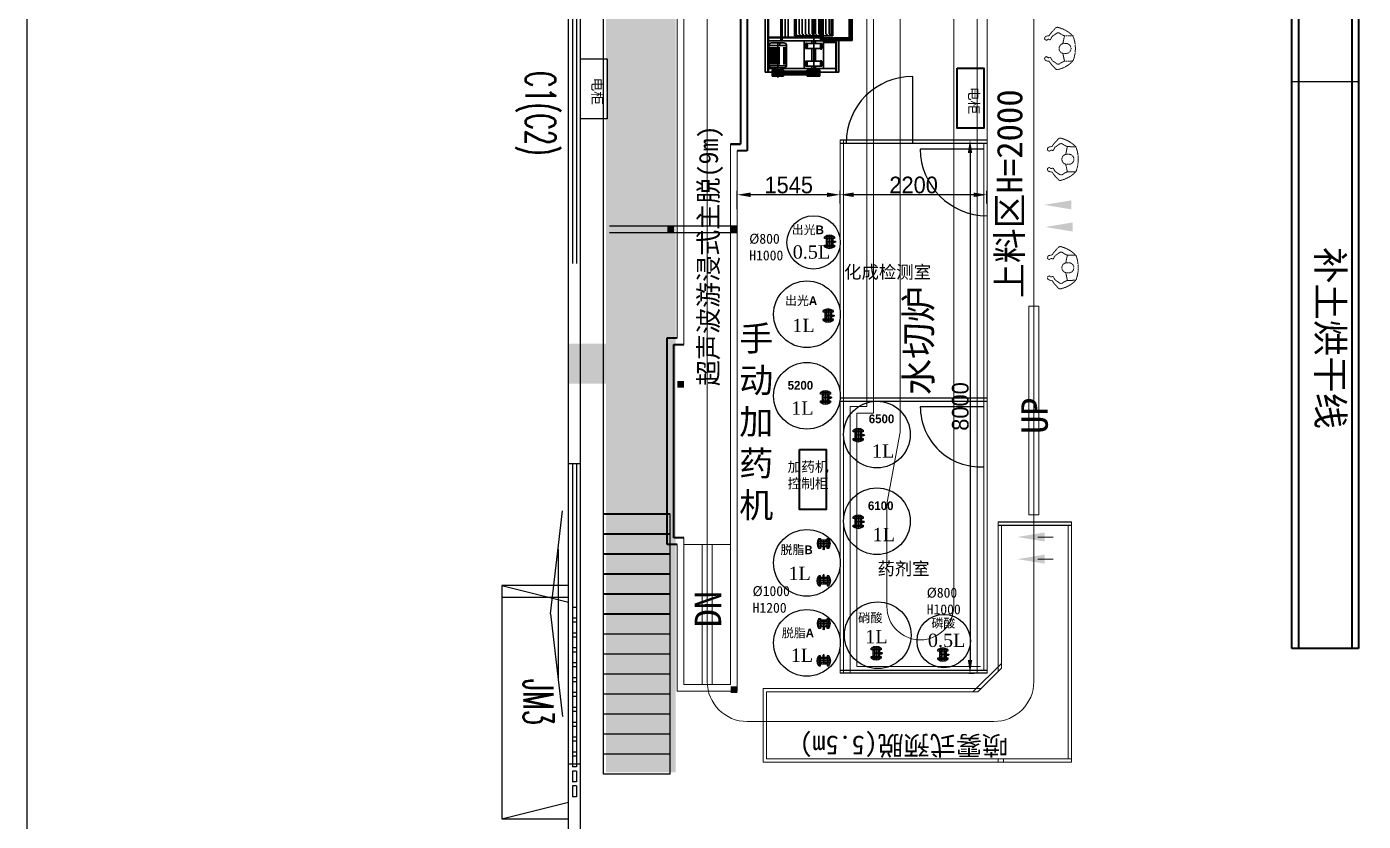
# Model space of a CAD drawing. Header units: millimetres. Extents: x -93009755325 to 1190721, y -74648 to 62868853516.
# Drawn here: x 213480 to 233519, y -61526 to -49612 of the extents above; entities that cross this region are included whole.
import ezdxf
from ezdxf.enums import TextEntityAlignment as Align

# ---------------------------------------------------------------- set-up
doc = ezdxf.new("R2010")
doc.units = ezdxf.units.MM
doc.linetypes.add('PHANTOM2', pattern=[1.25, 0.625, -0.125, 0.125, -0.125, 0.125, -0.125])
doc.layers.get('Defpoints').update_dxf_attribs({"color": 8, "lineweight": 40})
for name, color, linetype, lineweight in [('5', 5, 'PHANTOM2', 5), ('Layer6', 3, 'Continuous', 30), ('设备层', 7, 'Continuous', 13)]:
    doc.layers.add(name, color=color, linetype=linetype, lineweight=lineweight)
for name, color, linetype in [('COLUMN', 7, 'Continuous'), ('GROUND', 2, 'Continuous'), ('WALL', 6, 'Continuous'), ('WINDOW', 2, 'Continuous'), ('WINDOW_TEXT', 7, 'Continuous')]:
    doc.layers.add(name, color=color, linetype=linetype)
doc.styles.add('_SIMPLEX', font='SIMPLEX.shx', dxfattribs={"width": 0.6})
doc.styles.add('ISO Proportional', font='isocp.shx', dxfattribs={"bigfont": 'gbcbig.shx'})
doc.styles.add('SIMPLEX', font='SIMPLEX.SHX')
doc.styles.add('style1', font='')
doc.styles.add('text', font='')
doc.styles.get('style1').set_extended_font_data('FangSong_GB2312')
doc.styles.get('text').set_extended_font_data('PMingLiU')
doc.dimstyles.new('ISO-250', dxfattribs={"dimtxt": 250, "dimasz": 200, "dimexe": 60, "dimexo": 10, "dimgap": 20, "dimtad": 1, "dimdec": 0, "dimtxsty": 'text', "dimcen": 10, "dimadec": 0, "dimazin": 0, "dimtfac": 1, "dimtdec": 0, "dimtix": 1, "dimtmove": 0, "dimatfit": 3, "dimfxl": 1, "dimarcsym": 0})

# ---------------------------------------------------------------- blocks, each defined once
blk = doc.blocks.new('_WBLK')
for p, q in [((-0.5, 0.5), (0.5, 0.5)), ((0.5, 0.1667), (-0.5, 0.1667)), ((0.5, -0.1667), (-0.5, -0.1667)), ((-0.5, -0.5), (0.5, -0.5))]:
    blk.add_line(p, q)
at = {"layer": 'WINDOW_TEXT', "style": 'SIMPLEX', "flags": 9}
blk.add_attdef('A', text='', height=1, dxfattribs=at).set_placement((0, 1.5), align=Align.MIDDLE)
blk = doc.blocks.new('_FZH')
blk.add_solid([(-0.5, -0.5), (0.5, -0.5), (-0.5, 0.5), (0.5, 0.5)])
blk = doc.blocks.new('_B0HPD')
for p, q in [((-0.473, -0.1667), (-0.473, 0.1667)), ((-0.4189, 0.1667), (-0.473, 0.1667)), ((-0.4189, -0.1667), (-0.4189, 0.1667)), ((-0.3986, -0.1667), (-0.3986, 0.1667)), ((-0.3446, 0.1667), (-0.3986, 0.1667)), ((-0.3446, -0.1667), (-0.3446, 0.1667)), ((-0.3243, -0.1667), (-0.3243, 0.1667)), ((-0.2703, 0.1667), (-0.3243, 0.1667)), ((-0.2703, -0.1667), (-0.2703, 0.1667)), ((-0.25, -0.1667), (-0.25, 0.1667)), ((-0.1959, 0.1667), (-0.25, 0.1667)), ((-0.1959, -0.1667), (-0.1959, 0.1667)), ((-0.1757, -0.1667), (-0.1757, 0.1667)), ((-0.1216, 0.1667), (-0.1757, 0.1667)), ((-0.1216, -0.1667), (-0.1216, 0.1667)), ((-0.1014, -0.1667), (-0.1014, 0.1667)), ((-0.0473, 0.1667), (-0.1014, 0.1667)), ((-0.0473, -0.1667), (-0.0473, 0.1667)), ((-0.027, -0.1667), (-0.027, 0.1667)), ((0.027, 0.1667), (-0.027, 0.1667)), ((0.027, -0.1667), (0.027, 0.1667)), ((0.0473, -0.1667), (0.0473, 0.1667)), ((0.1014, 0.1667), (0.0473, 0.1667)), ((0.1014, -0.1667), (0.1014, 0.1667)), ((0.1216, -0.1667), (0.1216, 0.1667)), ((0.1757, 0.1667), (0.1216, 0.1667)), ((0.1757, -0.1667), (0.1757, 0.1667)), ((0.1959, -0.1667), (0.1959, 0.1667)), ((0.25, 0.1667), (0.1959, 0.1667)), ((0.25, -0.1667), (0.25, 0.1667)), ((0.2703, -0.1667), (0.2703, 0.1667)), ((0.3243, 0.1667), (0.2703, 0.1667)), ((0.3243, -0.1667), (0.3243, 0.1667)), ((0.3446, -0.1667), (0.3446, 0.1667)), ((0.3986, 0.1667), (0.3446, 0.1667)), ((0.3986, -0.1667), (0.3986, 0.1667)), ((0.473, 0.1667), (0.4189, 0.1667)), ((0.4189, -0.1667), (0.4189, 0.1667)), ((0.473, -0.1667), (0.473, 0.1667)), ((-0.4189, -0.1667), (-0.473, -0.1667)), ((-0.3446, -0.1667), (-0.3986, -0.1667)), ((-0.2703, -0.1667), (-0.3243, -0.1667)), ((-0.1959, -0.1667), (-0.25, -0.1667)), ((-0.1216, -0.1667), (-0.1757, -0.1667)), ((-0.0473, -0.1667), (-0.1014, -0.1667)), ((0.027, -0.1667), (-0.027, -0.1667)), ((0.1014, -0.1667), (0.0473, -0.1667)), ((0.1757, -0.1667), (0.1216, -0.1667)), ((0.25, -0.1667), (0.1959, -0.1667)), ((0.3243, -0.1667), (0.2703, -0.1667)), ((0.3986, -0.1667), (0.3446, -0.1667)), ((0.473, -0.1667), (0.4189, -0.1667))]:
    blk.add_line(p, q)
blk = doc.blocks.new('R3')
at = {"layer": '5'}
for p, q in [((-252, -268), (-248, -99)), ((-98, -238), (-98, -278)), ((102, -238), (102, -278)), ((256, -268), (252, -99)), ((-410, -445), (-311, -536)), ((-304, -423), (-237, -517)), ((-95, -302), (-252, -268)), ((-237, -517), (-185, -545)), ((99, -302), (256, -268)), ((242, -517), (189, -545)), ((308, -423), (242, -517)), ((414, -445), (315, -536)), ((-255, -575), (-311, -536)), ((-242, -641), (-255, -575)), ((-242, -641), (-231, -656)), ((-208, -665), (-231, -656)), ((-175, -571), (-181, -583)), ((-176, -608), (-160, -626)), ((-160, -626), (-170, -651)), ((181, -608), (165, -626)), ((165, -626), (174, -651)), ((180, -571), (185, -583)), ((212, -665), (236, -656)), ((247, -641), (236, -656)), ((247, -641), (260, -575)), ((260, -575), (315, -536))]:
    blk.add_line(p, q, dxfattribs=at)
for centre, radius, start, end in [((178, -541), 614, 133.9025, 164.8142), ((2, -736), 685, 68.5887, 111.4113), ((2, -238), 100, 0, 180), ((-174, -541), 614, 15.1858, 46.0975), ((-362, -409), 60, 151.784, 217.1893), ((-251, -395), 60, 141.3857, 208.334), ((-529, -183), 290, 322.9556, 342.8949), ((2, -278), 100, 180, 0), ((534, -183), 290, 197.1051, 217.0444), ((255, -395), 60, 331.666, 38.6143), ((366, -409), 60, 322.8107, 28.216), ((-196, -637), 30, 248.0419, 332.1681), ((-194, -563), 20, 336.3947, 64.5612), ((-152, -591), 30, 163.7926, 215.8207), ((201, -637), 30, 207.8319, 291.9581), ((198, -563), 20, 115.4388, 203.6053), ((156, -591), 30, 324.1793, 16.2074)]:
    blk.add_arc(centre, radius, start, end, dxfattribs=at)
blk = doc.blocks.new('gjnxgnnxf')
at = {"layer": '设备层', "color": 0, "lineweight": 35}
for p, q in [((1493501, -62318), (1503501, -62318)), ((1493501, -63318), (1493501, -62318)), ((1503501, -62318), (1503501, -63318)), ((1493501, -62418), (1503501, -62418)), ((1493501, -63218), (1503501, -63218)), ((1503501, -63318), (1493501, -63318))]:
    blk.add_line(p, q, dxfattribs=at)
at = {"layer": '设备层', "color": 0, "lineweight": 35, "insert": (1497481, -62539), "char_height": 400, "width": 8817.29, "attachment_point": 1, "style": 'ISO Proportional'}
blk.add_mtext('{\\fSimSun|b0|i0|c134|p54;补土烘干线}', dxfattribs=at)
blk = doc.blocks.new('rhehshts')
blk.add_lwpolyline([(429650, 254665), (428650, 254665), (428650, 253165), (429650, 253165)], close=True)
at = {"color": 0, "lineweight": 35, "rotation": 270}
blk.add_blockref('gjnxgnnxf', (491968, 1748166), dxfattribs=at)
blk = doc.blocks.new('dfhshezd')
at = {"color": 0, "lineweight": 35}
blk.add_line((1204379, -55968), (1204379, -55268), dxfattribs=at)
at = {"layer": 'Layer6'}
for p, q in [((1203672, -51175), (1204040, -51175)), ((1203672, -51600), (1203672, -51175)), ((1204040, -51600), (1204040, -51175)), ((1203672, -51600), (1204040, -51600)), ((1203749, -51777), (1203749, -51600)), ((1203961, -51777), (1203961, -51600)), ((1203193, -54447), (1203193, -51773)), ((1203193, -51773), (1204519, -51773)), ((1203303, -54447), (1203303, -51884)), ((1203303, -51884), (1204409, -51884)), ((1203740, -51884), (1203607, -52049)), ((1203745, -51886), (1203612, -52053)), ((1203712, -51766), (1203999, -51766)), ((1203712, -51766), (1203712, -51772)), ((1203712, -51770), (1203999, -51770)), ((1203712, -51770), (1203712, -51777)), ((1203712, -51772), (1203999, -51772)), ((1203712, -51777), (1203999, -51777)), ((1203740, -51884), (1203740, -51773)), ((1203743, -51887), (1203743, -51865)), ((1203745, -51886), (1203745, -51773)), ((1203759, -51777), (1203759, -52219)), ((1203764, -51770), (1203764, -52219)), ((1203775, -51777), (1203775, -52022)), ((1203781, -51770), (1203781, -52022)), ((1203930, -51770), (1203930, -52022)), ((1203935, -51777), (1203935, -52022)), ((1203946, -51770), (1203946, -52219)), ((1203952, -51777), (1203952, -52219)), ((1203967, -51886), (1203967, -51773)), ((1204100, -52053), (1203967, -51886)), ((1203972, -51884), (1203972, -51773)), ((1204105, -52049), (1203972, -51884)), ((1203999, -51766), (1203999, -51772)), ((1203999, -51770), (1203999, -51777)), ((1204409, -54447), (1204409, -51884)), ((1204519, -54447), (1204519, -51773)), ((1203607, -52934), (1203607, -52049)), ((1203607, -52049), (1204105, -52049)), ((1203613, -52934), (1203613, -52049)), ((1203764, -51967), (1203946, -51967)), ((1203764, -52022), (1203946, -52022)), ((1204099, -52934), (1204099, -52049)), ((1204105, -52934), (1204105, -52049)), ((1203759, -52219), (1203952, -52219)), ((1203607, -52934), (1204105, -52934)), ((1203594, -54286), (1204092, -54286)), ((1203193, -54447), (1204519, -54447)), ((1203224, -54447), (1204488, -54447)), ((1203303, -54337), (1204409, -54337)), ((1203430, -54447), (1203531, -54738)), ((1203524, -54486), (1204188, -54486)), ((1204237, -54447), (1204150, -54738)), ((1203531, -54738), (1204150, -54738)), ((1203531, -54785), (1203531, -54738)), ((1203531, -54785), (1204150, -54785)), ((1203578, -55939), (1203578, -54769)), ((1204103, -55939), (1204103, -54764)), ((1204150, -54785), (1204150, -54738)), ((1203840, -55588), (1203840, -55063)), ((1203112, -55239), (1203112, -56482)), ((1203112, -55239), (1204219, -55239)), ((1203150, -55239), (1203150, -56482)), ((1203160, -55296), (1203160, -56482)), ((1203160, -55296), (1203944, -55296)), ((1203944, -56006), (1203944, -55268)), ((1203944, -55268), (1204417, -55268)), ((1203944, -55287), (1204417, -55287)), ((1203963, -56006), (1203963, -55287)), ((1204171, -55268), (1204171, -55239)), ((1204181, -55268), (1204181, -55239)), ((1204219, -55268), (1204219, -55239)), ((1204398, -55268), (1204398, -56006)), ((1204417, -55268), (1204417, -56006)), ((1203160, -55306), (1203944, -55306)), ((1203346, -56009), (1203346, -55306)), ((1203368, -56009), (1203368, -55306)), ((1203410, -55958), (1203410, -55306)), ((1203457, -55958), (1203457, -55306)), ((1203552, -55411), (1203944, -55411)), ((1203552, -55939), (1203552, -55411)), ((1203594, -55426), (1203571, -55449)), ((1203571, -55449), (1203571, -55906)), ((1203644, -55426), (1203620, -55449)), ((1203620, -55449), (1203620, -55906)), ((1203628, -55348), (1203628, -55306)), ((1203628, -55348), (1203672, -55392)), ((1203693, -55426), (1203669, -55449)), ((1203669, -55449), (1203669, -55906)), ((1203672, -55392), (1203944, -55392)), ((1203742, -55426), (1203718, -55449)), ((1203718, -55449), (1203718, -55906)), ((1203791, -55426), (1203768, -55449)), ((1203768, -55449), (1203768, -55906)), ((1203840, -55426), (1203817, -55449)), ((1203817, -55449), (1203817, -55906)), ((1203889, -55426), (1203866, -55449)), ((1203866, -55449), (1203866, -55906)), ((1203939, -55426), (1203915, -55449)), ((1203915, -55449), (1203915, -55906)), ((1203982, -56006), (1203982, -55306)), ((1203982, -55306), (1204379, -55306)), ((1203982, -55392), (1203985, -55392)), ((1203982, -55411), (1204129, -55411)), ((1204053, -55348), (1203985, -55392)), ((1204046, -55426), (1204023, -55449)), ((1204023, -55449), (1204023, -55906)), ((1204053, -55348), (1204053, -55306)), ((1204096, -55426), (1204072, -55449)), ((1204072, -55449), (1204072, -55906)), ((1204129, -55939), (1204129, -55306)), ((1203840, -56482), (1203840, -55565)), ((1204379, -55593), (1204379, -56006)), ((1203594, -55929), (1203571, -55906)), ((1203644, -55929), (1203620, -55906)), ((1203693, -55929), (1203669, -55906)), ((1203742, -55929), (1203718, -55906)), ((1203791, -55929), (1203768, -55906)), ((1203840, -55929), (1203817, -55906)), ((1203889, -55929), (1203866, -55906)), ((1203939, -55929), (1203915, -55906)), ((1204046, -55929), (1204023, -55906)), ((1204096, -55929), (1204072, -55906)), ((1203160, -55958), (1203944, -55958)), ((1203160, -55968), (1204379, -55968)), ((1203160, -56015), (1204171, -56015)), ((1203434, -56083), (1203169, -56083)), ((1203169, -56083), (1203169, -56387)), ((1203209, -56043), (1203394, -56043)), ((1203301, -56035), (1203301, -56562)), ((1203330, -56058), (1203330, -56091)), ((1203434, -56083), (1203434, -56387)), ((1203552, -55939), (1203944, -55939)), ((1203699, -56426), (1203699, -56015)), ((1203705, -56090), (1203758, -56090)), ((1203717, -56053), (1203963, -56053)), ((1203717, -56128), (1203717, -56053)), ((1203729, -56137), (1203729, -56040)), ((1203741, -56128), (1203741, -56053)), ((1203812, -56053), (1203812, -56015)), ((1203869, -56053), (1203869, -56015)), ((1203930, -56090), (1203974, -56090)), ((1203940, -56128), (1203940, -56053)), ((1203944, -55987), (1204417, -55987)), ((1203944, -56006), (1204417, -56006)), ((1203952, -56146), (1203952, -56042)), ((1203963, -56128), (1203963, -56053)), ((1203982, -55939), (1204129, -55939)), ((1203987, -56426), (1203987, -56015)), ((1203987, -56040), (1204171, -56040)), ((1204171, -56482), (1204171, -56006)), ((1204181, -56482), (1204181, -56006)), ((1204219, -56482), (1204219, -56006)), ((1203191, -56368), (1203191, -56108)), ((1203213, -56368), (1203213, -56108)), ((1203235, -56368), (1203235, -56108)), ((1203257, -56368), (1203257, -56108)), ((1203279, -56368), (1203279, -56108)), ((1203324, -56368), (1203324, -56108)), ((1203390, -56368), (1203390, -56108)), ((1203412, -56368), (1203412, -56108)), ((1203717, -56128), (1203963, -56128)), ((1203729, -56402), (1203729, -56306)), ((1203812, -56318), (1203812, -56128)), ((1203869, -56318), (1203869, -56128)), ((1203952, -56405), (1203952, -56303)), ((1203112, -56482), (1203216, -56482)), ((1203160, -56426), (1203273, -56426)), ((1203434, -56387), (1203169, -56387)), ((1203198, -56416), (1203404, -56416)), ((1203216, -56449), (1203386, -56449)), ((1203216, -56449), (1203216, -56544)), ((1203216, -56468), (1203934, -56468)), ((1203216, -56487), (1203934, -56487)), ((1203216, -56506), (1203934, -56506)), ((1203273, -56416), (1203273, -56449)), ((1203330, -56426), (1204171, -56426)), ((1203386, -56449), (1203386, -56468)), ((1203386, -56487), (1203386, -56506)), ((1203706, -56356), (1203752, -56356)), ((1203717, -56318), (1203963, -56318)), ((1203717, -56393), (1203717, -56318)), ((1203717, -56393), (1203963, -56393)), ((1203740, -56449), (1203934, -56449)), ((1203740, -56449), (1203740, -56468)), ((1203740, -56487), (1203740, -56506)), ((1203741, -56393), (1203741, -56318)), ((1203812, -56426), (1203812, -56393)), ((1203869, -56426), (1203869, -56393)), ((1203930, -56356), (1203973, -56356)), ((1203934, -56449), (1203934, -56544)), ((1203934, -56482), (1204219, -56482)), ((1203940, -56393), (1203940, -56318)), ((1203963, -56393), (1203963, -56318)), ((1203216, -56525), (1203934, -56525)), ((1203216, -56544), (1203386, -56544)), ((1203386, -56525), (1203386, -56544)), ((1203740, -56525), (1203740, -56544)), ((1203740, -56544), (1203934, -56544))]:
    blk.add_line(p, q, dxfattribs=at)
for centre, radius in [((1203691, -52432), 27.6), ((1203802, -52432), 27.6), ((1203913, -52432), 27.6), ((1204023, -52432), 27.6), ((1203691, -52543), 27.6), ((1203691, -52653), 27.6), ((1203802, -52543), 27.6), ((1203802, -52653), 27.6), ((1203913, -52543), 27.6), ((1203913, -52653), 27.6), ((1204023, -52543), 27.6), ((1204023, -52653), 27.6), ((1203691, -52764), 27.6), ((1203691, -52874), 27.6), ((1203802, -52764), 27.6), ((1203802, -52874), 27.6), ((1203913, -52764), 27.6), ((1203913, -52874), 27.6), ((1204023, -52764), 27.6), ((1204023, -52874), 27.6), ((1203963, -55287), 7.57), ((1204101, -55287), 7.57), ((1204190, -55285), 7.57), ((1204303, -55285), 7.57), ((1204398, -55287), 7.57), ((1203963, -55399), 7.57), ((1204397, -55399), 7.57), ((1203963, -55527), 7.57), ((1204397, -55527), 7.57), ((1203729, -56090), 7.57), ((1203952, -56090), 7.57), ((1203965, -55988), 7.57), ((1204078, -55988), 7.57), ((1204190, -55988), 7.57), ((1204303, -55988), 7.57), ((1204397, -55988), 7.57), ((1203729, -56356), 7.57), ((1203952, -56356), 7.57)]:
    blk.add_circle(centre, radius, dxfattribs=at)
for centre, radius, start, end in [((1203209, -56083), 39.7, 90, 180), ((1203394, -56083), 39.7, 0, 90), ((1203198, -56387), 29.3, 180, 270), ((1203404, -56387), 29.3, 270, 0)]:
    blk.add_arc(centre, radius, start, end, dxfattribs=at)
blk = doc.blocks.new('erererbeb')
at = {"color": 0, "lineweight": 13}
for p, q in [((412697, 81360), (412697, 83410)), ((416697, 83410), (412697, 83410)), ((416697, 83160), (416697, 83410)), ((412797, 83310), (412797, 81460)), ((424508, 83160), (416697, 83160)), ((416697, 83160), (421886, 83160)), ((432697, 83160), (424508, 83160)), ((424508, 83160), (432697, 83160)), ((432697, 83160), (432697, 81360)), ((416597, 83060), (432597, 83060)), ((432597, 83060), (416597, 83060)), ((412697, 81510), (432697, 81510)), ((412697, 81360), (432697, 81360))]:
    blk.add_line(p, q, dxfattribs=at)
blk.add_line((412697, 81360), (412697, 83410))
at = {"color": 4, "lineweight": 13}
for p, q in [((415195, 82860), (413697, 82860)), ((416288, 82668), (415285, 82852)), ((416378, 82660), (432697, 82660)), ((432597, 82660), (432697, 82660)), ((432697, 81860), (413697, 81860))]:
    blk.add_line(p, q, dxfattribs=at)
at = {"color": 0, "lineweight": 13}
blk.add_lwpolyline([(416597, 83060), (416597, 83310), (412797, 83310)], dxfattribs=at)
for points in [[(427597, 81510), (427597, 83010), (432597, 83010), (432597, 81510)], [(427597, 82614), (427597, 82714), (432597, 82714), (432597, 82614)], [(427597, 81788), (427597, 81938), (432597, 81938), (432597, 81788)]]:
    blk.add_lwpolyline(points, close=True, dxfattribs=at)
at = {"color": 4, "lineweight": 13}
for centre, start, end in [((413697, 82360), 90, 270), ((415195, 82360), 79.6231, 90), ((416378, 83160), 259.6231, 270)]:
    blk.add_arc(centre, 500, start, end, dxfattribs=at)
at = {"lineweight": 13, "char_height": 396.9, "width": 10116.25, "attachment_point": 1}
for s, insert in [('{\\fSimSun|b0|i0|c134|p54;DN}', (431213, 82882)), ('{\\fSimSun|b0|i0|c134|p54;UP}', (431232, 82082))]:
    blk.add_mtext(s, dxfattribs=dict(at, insert=insert))
blk = doc.blocks.new('erhherherhe')
for p, q in [((411383, 71817), (411383, 72817)), ((411383, 72817), (415284, 72817)), ((411683, 71817), (411683, 72817)), ((411983, 71817), (411983, 72817)), ((412283, 71817), (412283, 72817)), ((412583, 71817), (412583, 72817)), ((412883, 71817), (412883, 72817)), ((413183, 71817), (413183, 72817)), ((413483, 71817), (413483, 72817)), ((413783, 71817), (413783, 72817)), ((411383, 71817), (415284, 71817))]:
    blk.add_line(p, q)
at = {"color": 0, "lineweight": 35}
for p, q in [((413783, 71817), (413783, 72817)), ((414083, 71817), (414083, 72817)), ((414383, 71817), (414383, 72817)), ((414683, 71817), (414683, 72817)), ((414983, 71817), (414983, 72817)), ((415283, 71817), (415283, 72817))]:
    blk.add_line(p, q, dxfattribs=at)
blk = doc.blocks.new('segwrerge')
for p, q in [((437567, 246341), (437417, 246341)), ((437442, 246356), (437442, 246177)), ((437467, 246364), (437467, 246169)), ((437492, 246366), (437492, 246166)), ((437517, 246364), (437517, 246169)), ((437542, 246356), (437542, 246177)), ((437542, 246274), (437576, 246274)), ((437567, 246191), (437417, 246191)), ((437542, 246266), (437442, 246266)), ((437542, 246266), (437576, 246266)), ((437542, 246258), (437576, 246258))]:
    blk.add_line(p, q)
for points in [[(437567, 246341), (437567, 246316), (437417, 246316), (437417, 246341)], [(437417, 246191), (437417, 246216), (437567, 246216), (437567, 246191)]]:
    blk.add_lwpolyline(points)
for centre in [(437467, 246266), (437492, 246266), (437576, 246266)]:
    blk.add_circle(centre, 8)
for centre, radius, start, end in [((437492, 246241), 125, 53.1301, 126.8699), ((437504, 246266), 62.5, 126.8699, 233.1301), ((437479, 246266), 62.5, 306.8699, 53.1301), ((437492, 246291), 125, 233.1301, 306.8699)]:
    blk.add_arc(centre, radius, start, end)
blk = doc.blocks.new('*D712')
at = {"color": 0, "lineweight": -2}
for p, q in [((225677, -52263), (225677, -52071)), ((227877, -52263), (227877, -52071)), ((227677, -52131), (225877, -52131))]:
    blk.add_line(p, q, dxfattribs=at)
at = {"color": 0}
for points in [[(225877, -52098), (225877, -52165), (225677, -52131)], [(227677, -52165), (227677, -52098), (227877, -52131)]]:
    blk.add_solid(points, dxfattribs=at)
at = {"layer": 'Defpoints', "color": 0}
for p in [(225677, -52131), (225677, -52273), (227877, -52273)]:
    blk.add_point(p, dxfattribs=at)
at = {"color": 0, "insert": (226777, -51986), "char_height": 250, "attachment_point": 5, "style": 'text'}
blk.add_mtext('2200', dxfattribs=at)
blk = doc.blocks.new('*D713')
at = {"color": 0, "lineweight": -2}
for p, q in [((224132, -52347), (224132, -52071)), ((225677, -52263), (225677, -52071)), ((225477, -52131), (224332, -52131))]:
    blk.add_line(p, q, dxfattribs=at)
at = {"color": 0}
for points in [[(224332, -52098), (224332, -52165), (224132, -52131)], [(225477, -52165), (225477, -52098), (225677, -52131)]]:
    blk.add_solid(points, dxfattribs=at)
at = {"layer": 'Defpoints', "color": 0}
for p in [(224132, -52131), (225677, -52273), (224132, -52357)]:
    blk.add_point(p, dxfattribs=at)
at = {"color": 0, "insert": (224905, -51986), "char_height": 250, "attachment_point": 5, "style": 'text'}
blk.add_mtext('1545', dxfattribs=at)
blk = doc.blocks.new('*D714')
at = {"color": 0, "lineweight": -2}
for p, q in [((227313, -51306), (227683, -51306)), ((227623, -51506), (227623, -59105)), ((227606, -59305), (227683, -59305))]:
    blk.add_line(p, q, dxfattribs=at)
at = {"color": 0}
for points in [[(227656, -51506), (227590, -51506), (227623, -51306)], [(227590, -59105), (227656, -59105), (227623, -59305)]]:
    blk.add_solid(points, dxfattribs=at)
at = {"layer": 'Defpoints', "color": 0}
for p in [(227303, -51306), (227596, -59305), (227623, -59305)]:
    blk.add_point(p, dxfattribs=at)
at = {"color": 0, "insert": (227478, -55306), "char_height": 250, "attachment_point": 5, "rotation": 90, "style": 'text'}
blk.add_mtext('8000', dxfattribs=at)

msp = doc.modelspace()

# ---------------------------------------------------------------- hatches: boundary and pattern name
h = msp.add_hatch()
h.set_pattern_fill('GRASS', color=250, scale=10)
h.set_pattern_definition([(90, (309237.57, -472202.54), (-179.60512, 179.60512), [47.625, -311.58524]), (45, (309237.57, -472202.54), (-179.60512, 179.60512), [47.625, -206.375]), (135, (309237.57, -472202.54), (-179.60512, -179.60512), [47.625, -206.375])])
h.paths.add_polyline_path([(222163.768, -60793.282), (223209.67, -60793.282), (223204.783, -35479.901), (222163.768, -35479.901)])

# ---------------------------------------------------------------- linework, layer by layer
at = {"color": 250}
for p, q in [((222127.471, -60817.16), (222127.471, -11180.113)), ((226764.866, -51355.722), (226764.866, -50355.722)), ((225677.457, -51305.722), (227877.457, -51305.722)), ((225677.457, -51355.722), (227877.457, -51355.722)), ((227827.457, -51445.44), (226877.457, -51445.44)), ((224132.275, -52601.703), (222216.511, -52601.703)), ((224132.275, -52701.703), (222216.511, -52701.703)), ((225677.457, -55176.722), (227870.431, -55176.722)), ((225677.457, -55226.722), (227870.431, -55226.722)), ((227827.457, -55310.552), (226877.457, -55310.552)), ((228044.567, -57034.202), (229144.567, -57034.202)), ((228044.567, -57084.202), (229144.567, -57084.202)), ((227877.457, -59265.383), (225677.457, -59265.383)), ((227877.457, -59305.383), (225677.457, -59305.383)), ((227666.702, -59586.848), (228094.567, -59158.983)), ((227737.413, -59586.848), (228094.567, -59229.694))]:
    msp.add_line(p, q, dxfattribs=at)
at = {"color": 250, "lineweight": 13}
for p, q in [((228579.395, -59429.342), (228579.395, -11055.38)), ((223682.275, -11480.327), (223682.275, -59429.342)), ((225677.457, -59305.383), (225677.457, -51305.722)), ((225727.457, -59305.383), (225727.457, -51305.722)), ((227827.457, -59265.383), (227827.457, -51355.722)), ((227877.457, -59266.722), (227877.457, -51305.722)), ((228044.567, -59279.694), (228044.567, -57034.202)), ((228044.567, -57034.202), (228094.567, -57034.202)), ((228094.567, -57084.202), (228094.567, -59229.694)), ((224521.751, -59536.848), (227787.413, -59536.848)), ((227737.413, -59586.848), (224571.751, -59586.848)), ((224282.275, -60029.342), (227979.395, -60029.342))]:
    msp.add_line(p, q, dxfattribs=at)
at = {"color": 250, "lineweight": 35}
for p, q in [((224282.275, -48274.252), (224282.275, -51474.252)), ((224182.275, -48374.252), (224182.275, -51374.252)), ((224032.275, -51374.252), (224182.275, -51374.252)), ((224182.275, -51374.252), (224032.275, -51374.252)), ((224282.275, -51474.252), (224132.275, -51474.252)), ((223082.275, -54274.252), (223232.275, -54274.252)), ((223082.275, -57374.252), (223082.275, -54274.252)), ((223182.275, -54374.252), (223332.275, -54374.252)), ((223182.275, -57274.252), (223182.275, -54374.252)), ((223332.275, -57274.252), (223182.275, -57274.252)), ((223232.275, -57374.252), (223082.275, -57374.252))]:
    msp.add_line(p, q, dxfattribs=at)
at = {"color": 250, "lineweight": -3}
for p, q in [((221601.95, -53163.101), (221601.95, -48663.101)), ((221661.95, -48663.101), (221661.95, -53163.101)), ((221721.95, -48663.101), (221721.95, -53163.101)), ((221781.95, -53163.101), (221781.95, -48663.101)), ((221601.95, -60663.101), (221601.95, -56163.101)), ((221601.95, -60663.101), (221601.95, -56163.101)), ((221601.95, -60663.101), (221601.95, -56163.101)), ((221661.95, -56163.101), (221661.95, -60663.101)), ((221661.95, -56163.101), (221661.95, -60663.101)), ((221661.95, -56163.101), (221661.95, -60663.101)), ((221721.95, -56163.101), (221721.95, -60663.101)), ((221721.95, -56163.101), (221721.95, -60663.101)), ((221721.95, -56163.101), (221721.95, -60663.101)), ((221781.95, -60663.101), (221781.95, -56163.101)), ((221781.95, -60663.101), (221781.95, -56163.101)), ((221781.95, -60663.101), (221781.95, -56163.101))]:
    msp.add_line(p, q, dxfattribs=at)
at = {"color": 250, "linetype": 'ByBlock', "lineweight": 13}
for p, q in [((228640.804, -57263.077), (228866.827, -57263.077)), ((228640.804, -57594.854), (228866.827, -57594.854))]:
    msp.add_line(p, q, dxfattribs=at)
msp.add_lwpolyline([(213480.487, -74648.031), (267632.79, -74648.031), (267632.79, 2588.378), (213480.487, 2588.378)], close=True)
at = {"color": 250, "lineweight": 13}
for points in [[(224132.275, -48274.252), (224132.275, -44572.605), (223232.275, -44572.605), (223232.275, -54274.252)], [(224032.275, -48374.252), (224032.275, -47147.18), (223332.275, -47147.18), (223332.275, -54374.252)], [(223232.275, -57374.252), (223232.275, -59574.252), (224132.275, -59574.252), (224132.275, -51474.252)], [(223332.275, -57274.252), (223332.275, -59474.252), (224032.275, -59474.252), (224032.275, -51374.252)], [(229094.567, -57034.202), (229144.567, -57034.202), (229144.567, -60636.848), (228044.567, -60636.848), (228044.567, -60586.848)], [(229094.567, -57084.202), (229094.567, -57084.202), (229094.567, -60586.848)], [(224521.751, -59536.848), (224521.751, -60636.848), (228124.397, -60636.848), (228124.397, -60586.848)], [(227737.413, -59586.848), (224571.751, -59586.848), (224571.751, -60586.848), (228082.299, -60586.848)], [(224521.751, -60586.848), (224521.751, -60636.848), (228124.397, -60636.848), (228124.397, -60594.749)], [(224571.751, -60586.848), (224571.751, -60586.848), (229144.567, -60586.848)]]:
    msp.add_lwpolyline(points, dxfattribs=at)
for points in [[(228654.395, -53801.118), (228504.395, -53801.118), (228504.395, -56931.395), (228654.395, -56931.395)], [(223332.275, -59474.252), (224032.275, -59474.252), (224032.275, -57374.252), (223332.275, -57374.252)], [(223607.275, -59474.252), (223757.275, -59474.252), (223757.275, -57374.252), (223607.275, -57374.252)]]:
    msp.add_lwpolyline(points, close=True, dxfattribs=at)
at = {"color": 250}
for centre, radius in [((225277.457, -52845.564), 400), ((225177.457, -53923.964), 500), ((225177.457, -55145.564), 500), ((226227.067, -55726.722), 500), ((226227.067, -57026.722), 500), ((225177.457, -57651.209), 500), ((226239.637, -58735.533), 500), ((225177.457, -58851.209), 500), ((227228.857, -58822.614), 400)]:
    msp.add_circle(centre, radius, dxfattribs=at)
for centre, radius, start, end in [((226764.866, -51355.722), 1000, 90, 180), ((227877.457, -51445.44), 1000, 180, 270), ((227777.457, -55310.552), 900, 180, 273.1847385)]:
    msp.add_arc(centre, radius, start, end, dxfattribs=at)
at = {"color": 250, "lineweight": 13}
for centre, start, end in [((224282.275, -59429.342), 180, 270), ((227979.395, -59429.342), 270, 0)]:
    msp.add_arc(centre, 600, start, end, dxfattribs=at)
at = {"color": 250, "linetype": 'ByBlock', "lineweight": 13}
for points in [[(229142.652, -52214.562), (228734.412, -52282.602), (229142.652, -52350.642)], [(229160.677, -52546.339), (228752.437, -52614.379), (229160.677, -52682.419)], [(228740.804, -57195.037), (228332.564, -57263.077), (228740.804, -57331.117)], [(228740.804, -57526.814), (228332.564, -57594.854), (228740.804, -57662.894)]]:
    msp.add_solid(points, dxfattribs=at)
at = {"color": 250}
for points in [[(223082.275, -52701.703), (223182.275, -52701.703), (223082.275, -52601.703), (223182.275, -52601.703)], [(223082.275, -52701.703), (223182.275, -52701.703), (223082.275, -52601.703), (223182.275, -52601.703)], [(224032.275, -52701.703), (224132.275, -52701.703), (224032.275, -52601.703), (224132.275, -52601.703)], [(224032.275, -52701.703), (224132.275, -52701.703), (224032.275, -52601.703), (224132.275, -52601.703)], [(223232.275, -55023.717), (223332.275, -55023.717), (223232.275, -54923.717), (223332.275, -54923.717)], [(223232.275, -55023.717), (223332.275, -55023.717), (223232.275, -54923.717), (223332.275, -54923.717)], [(224032.229, -59601.579), (224132.229, -59601.579), (224032.229, -59501.579), (224132.229, -59501.579)], [(224032.229, -59601.579), (224132.229, -59601.579), (224032.229, -59501.579), (224132.229, -59501.579)]]:
    msp.add_solid(points, dxfattribs=at)
at = {"color": 250, "lineweight": -3}
msp.add_solid([(221601.95, -54363.101), (221601.95, -54963.101), (222201.95, -54363.101), (222201.95, -54963.101)], dxfattribs=at)
at = {"layer": 'GROUND', "color": 250, "lineweight": -3}
for p, q in [((220601.95, -57987.899), (221601.95, -58237.899)), ((220601.95, -57987.899), (221601.95, -58237.899)), ((220601.95, -58163.101), (221601.95, -58163.101)), ((220601.95, -58163.101), (221601.95, -58163.101)), ((220601.95, -61487.899), (221601.95, -61237.899)), ((220601.95, -61487.899), (221601.95, -61237.899))]:
    msp.add_line(p, q, dxfattribs=at)
msp.add_lwpolyline([(221601.95, -57987.899), (220601.95, -57987.899), (220601.95, -61487.899), (221601.95, -61487.899)], dxfattribs=at)
msp.add_lwpolyline([(221601.95, -57987.899), (220601.95, -57987.899), (220601.95, -61487.899), (221601.95, -61487.899)], dxfattribs=at)
at = {"layer": 'WALL', "color": 250, "lineweight": -3}
for p, q in [((221601.95, -56163.101), (221601.95, -53163.101)), ((221601.95, -56163.101), (221601.95, -53163.101)), ((221601.95, -56163.101), (221601.95, -53163.101)), ((221781.95, -56163.101), (221781.95, -53163.101)), ((221781.95, -56163.101), (221781.95, -53163.101)), ((221781.95, -56163.101), (221781.95, -53163.101)), ((221601.95, -56163.101), (221781.95, -56163.101)), ((221601.95, -56163.101), (221781.95, -56163.101)), ((221601.95, -56163.101), (221781.95, -56163.101)), ((221601.95, -62163.101), (221601.95, -60663.101)), ((221601.95, -60663.101), (221781.95, -60663.101)), ((221601.95, -62163.101), (221601.95, -60663.101)), ((221601.95, -60663.101), (221781.95, -60663.101)), ((221601.95, -60663.101), (221781.95, -60663.101)), ((221601.95, -62163.101), (221601.95, -60663.101)), ((221601.95, -60663.101), (221781.95, -60663.101)), ((221601.95, -60663.101), (221781.95, -60663.101)), ((221781.95, -61983.101), (221781.95, -60663.101)), ((221781.95, -61983.101), (221781.95, -60663.101)), ((221781.95, -61983.101), (221781.95, -60663.101))]:
    msp.add_line(p, q, dxfattribs=at)
at = {"layer": 'WINDOW_TEXT', "color": 250, "lineweight": -3}
msp.add_lwpolyline([(221781.95, -50091.163), (222181.95, -50091.163), (222181.95, -50991.163), (221781.95, -50991.163)], close=True, dxfattribs=at)
msp.add_lwpolyline([(221781.95, -50091.163), (222181.95, -50091.163), (222181.95, -50991.163), (221781.95, -50991.163)], close=True, dxfattribs=at)
at = {"layer": 'WINDOW_TEXT', "color": 250, "lineweight": 35}
for points in [[(227431.292, -50230.728), (227831.292, -50230.728), (227831.292, -51130.728), (227431.292, -51130.728)], [(227431.292, -50230.728), (227831.292, -50230.728), (227831.292, -51130.728), (227431.292, -51130.728)], [(225067.574, -55951.441), (225467.574, -55951.441), (225467.574, -56851.441), (225067.574, -56851.441)]]:
    msp.add_lwpolyline(points, close=True, dxfattribs=at)

# ---------------------------------------------------------------- block references
at = {"color": 250}
for name, p, rotation in [('erererbeb', (309237.567, -472002.544), 90), ('erhherherhe', (294944.23, -472202.544), 90), ('segwrerge', (-20836.863, 380130.351), 270), ('segwrerge', (-20836.863, 378930.351), 270)]:
    msp.add_blockref(name, p, dxfattribs=dict(at, rotation=rotation))
at = {"color": 250, "lineweight": 35}
msp.add_blockref('dfhshezd', (-978561.032, 6190.23), dxfattribs=at)
at = {"color": 250, "lineweight": -3}
msp.add_blockref('rhehshts', (-196204.172, -303600.366), dxfattribs=at)
at = {"color": 250, "lineweight": -3, "xscale": -0.7487999999430031, "yscale": 0.7487999999430031, "zscale": 0.7488000000000004, "rotation": 270}
for p in [(229240.213, -49939.437), (229283.326, -51600.766), (229283.326, -53227.48)]:
    msp.add_blockref('R3', p, dxfattribs=at)
at = {"color": 250}
for p in [(-211977.688, -299100.827), (-211997.879, -300210.039), (-212037.767, -301436.917), (-211544.606, -302000.142), (-211544.606, -303300.142), (-211277.3, -305270.505), (-210277.572, -305292.132)]:
    msp.add_blockref('segwrerge', p, dxfattribs=at)
at = {"color": 250, "xscale": -1, "rotation": 270}
for p in [(-20836.863, -495412.995), (-20836.863, -496612.995)]:
    msp.add_blockref('segwrerge', p, dxfattribs=at)
at = {"layer": 'COLUMN', "color": 250, "lineweight": -3, "xscale": 600, "yscale": 600, "zscale": 600, "rotation": 270}
msp.add_blockref('_FZH', (221901.95, -54663.101), dxfattribs=at)
msp.add_blockref('_FZH', (221901.95, -54663.101), dxfattribs=at)
at = {"layer": 'WINDOW', "color": 250, "lineweight": -3}
ref = msp.add_blockref('_WBLK', (221691.95, -50913.101), dxfattribs=dict(at, xscale=4500, yscale=180, zscale=4500, rotation=90))
ref.add_attrib('A', 'C1(C2)', dxfattribs={"layer": 'WINDOW_TEXT', "height": 450, "rotation": 270, "style": '_SIMPLEX', "width": 0.6, "flags": 8}).set_placement((221151.95, -50913.101), align=Align.MIDDLE)
ref = msp.add_blockref('_B0HPD', (221691.95, -59737.899), dxfattribs=dict(at, xscale=3000, yscale=180, zscale=3000, rotation=90))
ref.add_attrib('A', 'JM3', dxfattribs={"layer": 'WINDOW_TEXT', "height": 450, "rotation": 270, "style": '_SIMPLEX', "width": 0.6, "flags": 8}).set_placement((221151.95, -59737.899), align=Align.MIDDLE)
ref = msp.add_blockref('_B0HPD', (221691.95, -59737.899), dxfattribs=dict(at, xscale=3000, yscale=180, zscale=3000, rotation=90))
ref.add_attrib('A', 'JM3', dxfattribs={"layer": 'WINDOW_TEXT', "height": 450, "rotation": 270, "style": '_SIMPLEX', "width": 0.6, "flags": 8}).set_placement((221151.95, -59737.899), align=Align.MIDDLE)

# ---------------------------------------------------------------- texts
at = {"color": 250, "lineweight": -3, "insert": (222107.576, -50374.034), "char_height": 150, "width": 3857.57396, "attachment_point": 1, "rotation": 270}
msp.add_mtext('{\\fSimSun|b0|i0|c134|p54;电柜}', dxfattribs=at)
msp.add_mtext('{\\fSimSun|b0|i0|c134|p54;电柜}', dxfattribs=at)
at = {"color": 250, "lineweight": 35, "insert": (227756.918, -50513.599), "char_height": 150, "width": 3857.57396, "attachment_point": 1, "rotation": 270}
msp.add_mtext('{\\fSimSun|b0|i0|c134|p54;电柜}', dxfattribs=at)
at = {"color": 250, "lineweight": 13}
for s, insert, char_height, width, attachment_point, rotation in [('{\\fSimSun|b0|i0|c134|p54;上料区H=2000}', (228448.444, -53678.635), 382.725, 9754.95339, 7, 90), ('{\\fSimSun|b0|i0|c134|p54;超声波游浸式主脱(9m)}', (223557.246, -55001.583), 286.76025, 7308.98915, 1, 90), ('{\\fSimSun|b0|i0|c134|p54;UP}', (228391.543, -55714.315), 396.9, 10116.24796, 1, 90), ('{\\fSimSun|b0|i0|c134|p54;DN}', (223495.063, -58615.005), 396.9, 10116.24796, 1, 90), ('{\\fSimSun|b0|i0|c134|p54;喷雾式预脱(5.5m)}', (228193.023, -60530.904), 286.76025, 7308.98915, 1, 180)]:
    msp.add_mtext(s, dxfattribs=dict(at, insert=insert, char_height=char_height, width=width, attachment_point=attachment_point, rotation=rotation))
at = {"color": 250, "lineweight": -3, "attachment_point": 1, "style": 'style1'}
for s, insert, char_height, width in [('\\pt325.75,419.5,562.5,698;{\\fPMingLiU|b1|i0|c134|p48;出光B}', (224950.17, -52591.468), 131.25, 2048.89111), ('\\pt325.75,419.5,562.5,698;{\\fPMingLiU|b1|i0|c134|p48;出光A}', (224848.393, -53654.259), 131.25, 2048.89111), ('\\pt1303,1678,2250,2792;{\\fPMingLiU|b1|i0|c134|p48;手\\P动\\P加\\P药\\P机}', (224161.711, -54098.123), 375, 5853.97459), ('\\pxt3.4747,4.4747,6,7.4453;{\\fPMingLiU|b1|i0|c134|p48;5200}', (224888.713, -54922.663), 131.25, 2048.89111), ('\\pxt3.4747,4.4747,6,7.4453;{\\fPMingLiU|b1|i0|c134|p48;6500}', (226105.052, -55425.563), 131.25, 2048.89111), ('\\pxt3.4747,4.4747,6,7.4453;{\\fPMingLiU|b1|i0|c134|p48;6100}', (226092.837, -56728.569), 131.25, 2048.89111), ('\\pt325.75,419.5,562.5,698;{\\fPMingLiU|b1|i0|c134|p48;脱脂B}', (224782.185, -57389.567), 131.25, 2048.89111), ('\\pt325.75,419.5,562.5,698;{\\fPMingLiU|b1|i0|c134|p48;硝酸}', (225942.977, -58406.771), 135, 2107.43085), ('\\pt325.75,419.5,562.5,698;{\\fPMingLiU|b1|i0|c134|p48;磷酸}', (227044.401, -58489.758), 131.25, 2048.89111), ('\\pt325.75,419.5,562.5,698;{\\fPMingLiU|b1|i0|c134|p48;脱脂A}', (224799.94, -58636.718), 131.25, 2048.89111)]:
    msp.add_mtext(s, dxfattribs=dict(at, insert=insert, char_height=char_height, width=width))
at = {"color": 250, "char_height": 150, "attachment_point": 1}
for s, insert in [('%%C800\\PH1000', (224312.807, -52715.453)), ('%%C1000\\PH1200', (224362.831, -57998.78)), ('%%C800\\PH1000', (226973.284, -58022.757))]:
    msp.add_mtext_dynamic_manual_height_columns(s, width=1285.55948, gutter_width=12.5, heights=[0], dxfattribs=dict(at, insert=insert))
at = {"color": 250, "char_height": 200, "attachment_point": 1}
for s, insert, width in [('{\\fTimes New Roman|b0|i0|c134|p18;0.5\\fTimes New Roman|b0|i0|c0|p18;L}', (224964.599, -52889.306), 925.31547), ('{\\fTimes New Roman|b0|i0|c0|p18;1L}', (224958.067, -53991.007), 321.99825), ('{\\fTimes New Roman|b0|i0|c0|p18;1L}', (224941.972, -55230.043), 321.99825), ('{\\fTimes New Roman|b0|i0|c0|p18;1L}', (226153.094, -55873.587), 321.99825), ('{\\fTimes New Roman|b0|i0|c0|p18;1L}', (226161.209, -57125.662), 321.99825), ('{\\fTimes New Roman|b0|i0|c0|p18;1L}', (224900.238, -57708.934), 321.99825), ('{\\fTimes New Roman|b0|i0|c0|p18;1L}', (226051.157, -58657.042), 321.99825), ('{\\fTimes New Roman|b0|i0|c134|p18;0.5\\fTimes New Roman|b0|i0|c0|p18;L}', (226991.075, -58712.244), 925.31547), ('{\\fTimes New Roman|b0|i0|c0|p18;1L}', (224935, -58935.796), 321.99825)]:
    msp.add_mtext(s, dxfattribs=dict(at, insert=insert, width=width))
at = {"color": 250, "lineweight": 13, "char_height": 191.3625, "width": 4877.47669, "attachment_point": 7}
for s, insert in [('{\\fSimSun|b0|i0|c134|p54;化成检测室}', (225733.935, -53408.484)), ('{\\fSimSun|b0|i0|c134|p54;药剂室}', (226234.688, -57853.67))]:
    msp.add_mtext(s, dxfattribs=dict(at, insert=insert))
at = {"color": 250, "insert": (226648.285, -55137.063), "char_height": 400, "attachment_point": 1, "rotation": 90}
msp.add_mtext_dynamic_manual_height_columns('{\\fSimSun|b0|i0|c134|p2;\\C256;水切炉}', width=6865.37685, gutter_width=12.5, heights=[855.778], dxfattribs=at)
at = {"color": 250, "lineweight": 35, "insert": (224887.57, -56135.606), "char_height": 150, "width": 3857.57396, "attachment_point": 1}
msp.add_mtext('{\\fSimSun|b0|i0|c134|p54;加药机\\P控制柜}', dxfattribs=at)
at = {"layer": 'WINDOW_TEXT', "color": 250, "lineweight": -3, "style": 'SIMPLEX', "width": 25, "flags": 9}
msp.add_attdef('A', text='', height=180, rotation=90, dxfattribs=at).set_placement((221421.95, -58413.101), align=Align.MIDDLE)

# ---------------------------------------------------------------- dimensions: what is measured, and where the dimension line sits
at = {"color": 250}
dim = msp.add_linear_dim(base=(227623.043, -59305.383), p1=(227303.117, -51305.722), p2=(227596.179, -59305.383), angle=90, dimstyle='ISO-250', dxfattribs=at)
dim.commit()
dim.dimension.update_dxf_attribs({"geometry": '*D714', "text_midpoint": (227478.043, -55305.552)})
for base, p1, p2, picture, middle in [((224132.275, -52131.216), (225677.457, -52273.193), (224132.275, -52356.748), '*D713', (224904.866, -51986.216)), ((225677.457, -52131.216), (227877.457, -52273.193), (225677.457, -52273.193), '*D712', (226777.457, -51986.216))]:
    dim = msp.add_linear_dim(base=base, p1=p1, p2=p2, dimstyle='ISO-250', dxfattribs=at)
    dim.commit()
    dim.dimension.update_dxf_attribs({"geometry": picture, "text_midpoint": middle})

doc.saveas('drawing.dxf')
